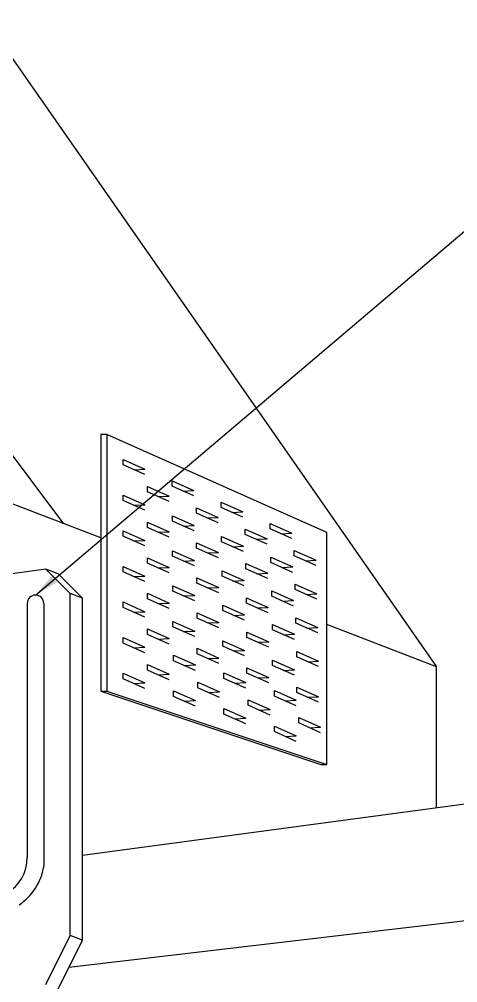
# Model space of a CAD drawing. Header units: inches. Extents: x -25328 to 8149, y -5530 to 4336.
# Drawn here: x -8537.7 to -8485, y 2073.1 to 2188.9 of the extents above; entities that cross this region are included whole.
import ezdxf

# ---------------------------------------------------------------- set-up
doc = ezdxf.new("R2010")
doc.units = ezdxf.units.IN
doc.header["$LTSCALE"] = 16
doc.header["$MEASUREMENT"] = 0
doc.layers.get('0').update_dxf_attribs({"linetype": 'CONTINUOUS'})
for name, color, linetype in [('BLOCK', 8, 'CONTINUOUS'), ('HATCH', 8, 'CONTINUOUS'), ('wall-external', 6, 'CONTINUOUS'), ('WALLS EXT', 6, 'CONTINUOUS')]:
    doc.layers.add(name, color=color, linetype=linetype)
doc.styles.add('PAYTAS RM', font='romans.shx', dxfattribs={"width": 0.7, "height": 4.5})
doc.dimstyles.new('DIM- PAYTAS', dxfattribs={"dimscale": 48, "dimtxt": 0.1, "dimasz": 0.0625, "dimexe": 0.125, "dimexo": 0.125, "dimgap": 0.125, "dimtad": 1, "dimdec": 1, "dimzin": 3, "dimdsep": 46, "dimlunit": 4, "dimtxsty": 'PAYTAS RM', "dimblk": 'ARCHTICK', "dimcen": 0.09, "dimdle": 0.125, "dimclrd": 5, "dimclre": 5, "dimclrt": 11, "dimadec": 0, "dimazin": 0, "dimtfac": 1, "dimtdec": 1, "dimtofl": 0, "dimtmove": 2, "dimatfit": 3, "dimfxl": 0, "dimfrac": 2, "dimtolj": 1, "dimtzin": 3, "dimarcsym": 0})

# ---------------------------------------------------------------- blocks, each defined once
blk = doc.blocks.new('_ArchTick')
at = {"color": 0, "linetype": 'ByBlock', "const_width": 0.15}
blk.add_lwpolyline([(-0.5, -0.5), (0.5, 0.5)], dxfattribs=at)

msp = doc.modelspace()

# ---------------------------------------------------------------- linework, layer by layer
at = {"layer": 'HATCH'}
for p, q in [((-8527.19196503, 2138.94432642), (-8527.19196503, 2108.11570189)), ((-8500.76742972, 2127.2000885), (-8527.19196503, 2138.94432642)), ((-8525.24253332, 2135.3077091), (-8525.24253332, 2135.96409883)), ((-8525.24253332, 2135.96409883), (-8522.6169744, 2134.79718376)), ((-8522.6169744, 2134.14079403), (-8525.24253332, 2135.3077091)), ((-8523.9510919, 2134.73373514), (-8522.6169744, 2134.79718376)), ((-8522.32698609, 2132.06957753), (-8522.32698609, 2132.72596726)), ((-8522.32698609, 2132.72596726), (-8519.70142717, 2131.55905218)), ((-8519.35425147, 2132.74288662), (-8519.35425147, 2133.39927635)), ((-8519.35425147, 2133.39927635), (-8516.72869255, 2132.23236128)), ((-8516.72869255, 2131.57597155), (-8519.35425147, 2132.74288662)), ((-8525.24253332, 2131.0259557), (-8525.24253332, 2131.68234543)), ((-8525.24253332, 2131.68234543), (-8522.6169744, 2130.51543035)), ((-8519.70142717, 2130.90266245), (-8522.32698609, 2132.06957753)), ((-8521.03554467, 2131.49560356), (-8519.70142717, 2131.55905218)), ((-8518.06281005, 2132.16891266), (-8516.72869255, 2132.23236128)), ((-8522.6169744, 2129.85904062), (-8525.24253332, 2131.0259557)), ((-8523.9510919, 2130.45198173), (-8522.6169744, 2130.51543035)), ((-8513.46596962, 2130.17806414), (-8513.46596962, 2130.83445387)), ((-8513.46596962, 2130.83445387), (-8510.8404107, 2129.66753879)), ((-8519.3210668, 2128.53870586), (-8519.3210668, 2129.19509558)), ((-8519.3210668, 2129.19509558), (-8516.69550788, 2128.02818051)), ((-8516.43870424, 2129.50475504), (-8516.43870424, 2130.16114477)), ((-8516.43870424, 2130.16114477), (-8513.81314532, 2128.9942297)), ((-8513.81314532, 2128.33783997), (-8516.43870424, 2129.50475504)), ((-8510.8404107, 2129.01114906), (-8513.46596962, 2130.17806414)), ((-8512.1745282, 2129.60409017), (-8510.8404107, 2129.66753879)), ((-8522.32698609, 2127.78782412), (-8522.32698609, 2128.44421385)), ((-8522.32698609, 2128.44421385), (-8519.70142717, 2127.27729878)), ((-8516.69550788, 2127.37179078), (-8519.3210668, 2128.53870586)), ((-8518.02962538, 2127.96473189), (-8516.69550788, 2128.02818051)), ((-8515.14726282, 2128.93078108), (-8513.81314532, 2128.9942297)), ((-8507.57768777, 2127.61324166), (-8507.57768777, 2128.26963139)), ((-8507.57768777, 2128.26963139), (-8504.95212885, 2127.10271631)), ((-8525.24253332, 2126.74420229), (-8525.24253332, 2127.40059202)), ((-8525.24253332, 2127.40059202), (-8522.6169744, 2126.23367695)), ((-8522.6169744, 2125.57728722), (-8525.24253332, 2126.74420229)), ((-8519.70142717, 2126.62090905), (-8522.32698609, 2127.78782412)), ((-8521.03554467, 2127.21385016), (-8519.70142717, 2127.27729878)), ((-8510.55042239, 2126.93993256), (-8510.55042239, 2127.59632229)), ((-8510.55042239, 2127.59632229), (-8507.92486347, 2126.42940722)), ((-8507.92486347, 2125.77301749), (-8510.55042239, 2126.93993256)), ((-8504.95212885, 2126.44632658), (-8507.57768777, 2127.61324166)), ((-8506.28624634, 2127.03926769), (-8504.95212885, 2127.10271631)), ((-8500.76742972, 2099.30752345), (-8500.76742972, 2127.2000885)), ((-8523.9510919, 2126.17022833), (-8522.6169744, 2126.23367695)), ((-8516.40551957, 2125.30057428), (-8516.40551957, 2125.95696401)), ((-8516.40551957, 2125.95696401), (-8513.77996065, 2124.79004893)), ((-8513.39960028, 2126.05145601), (-8513.39960028, 2126.70784574)), ((-8513.39960028, 2126.70784574), (-8510.77404136, 2125.54093067)), ((-8510.77404136, 2124.88454094), (-8513.39960028, 2126.05145601)), ((-8509.25898097, 2126.3659586), (-8507.92486347, 2126.42940722)), ((-8519.28855092, 2124.33582708), (-8519.28855092, 2124.99221681)), ((-8519.28855092, 2124.99221681), (-8516.66299201, 2123.82530173)), ((-8513.77996065, 2124.1336592), (-8516.40551957, 2125.30057428)), ((-8515.11407815, 2124.72660031), (-8513.77996065, 2124.79004893)), ((-8512.10815886, 2125.47748205), (-8510.77404136, 2125.54093067)), ((-8504.66214054, 2124.37511008), (-8504.66214054, 2125.03149981)), ((-8504.66214054, 2125.03149981), (-8502.03658162, 2123.86458473)), ((-8522.32698609, 2123.50607071), (-8522.32698609, 2124.16246044)), ((-8522.32698609, 2124.16246044), (-8519.70142717, 2122.99554537)), ((-8519.70142717, 2122.33915564), (-8522.32698609, 2123.50607071)), ((-8516.66299201, 2123.168912), (-8519.28855092, 2124.33582708)), ((-8517.9971095, 2123.76185311), (-8516.66299201, 2123.82530173)), ((-8510.48405305, 2122.81332444), (-8510.48405305, 2123.46971417)), ((-8510.48405305, 2123.46971417), (-8507.85849413, 2122.30279909)), ((-8507.47813376, 2123.56420617), (-8507.47813376, 2124.2205959)), ((-8507.47813376, 2124.2205959), (-8504.85257484, 2123.05368082)), ((-8504.85257484, 2122.39729109), (-8507.47813376, 2123.56420617)), ((-8502.03658162, 2123.208195), (-8504.66214054, 2124.37511008)), ((-8503.37069912, 2123.80113611), (-8502.03658162, 2123.86458473)), ((-8525.24253332, 2122.46244888), (-8525.24253332, 2123.11883861)), ((-8525.24253332, 2123.11883861), (-8522.6169744, 2121.95192354)), ((-8522.6169744, 2121.29553381), (-8525.24253332, 2122.46244888)), ((-8521.03554467, 2122.93209675), (-8519.70142717, 2122.99554537)), ((-8513.33456853, 2121.92745187), (-8513.33456853, 2122.5838416)), ((-8513.33456853, 2122.5838416), (-8510.70900961, 2121.41692652)), ((-8507.85849413, 2121.64640936), (-8510.48405305, 2122.81332444)), ((-8509.19261163, 2122.23935047), (-8507.85849413, 2122.30279909)), ((-8506.18669234, 2122.9902322), (-8504.85257484, 2123.05368082)), ((-8523.9510919, 2121.88847492), (-8522.6169744, 2121.95192354)), ((-8516.3730037, 2121.0976955), (-8516.3730037, 2121.75408523)), ((-8516.3730037, 2121.75408523), (-8513.74744478, 2120.58717016)), ((-8513.74744478, 2119.93078043), (-8516.3730037, 2121.0976955)), ((-8510.70900961, 2120.76053679), (-8513.33456853, 2121.92745187)), ((-8512.04312711, 2121.3534779), (-8510.70900961, 2121.41692652)), ((-8504.56258653, 2120.32607459), (-8504.56258653, 2120.98246432)), ((-8504.56258653, 2120.98246432), (-8501.93702761, 2119.81554925)), ((-8522.32698609, 2119.22431731), (-8522.32698609, 2119.88070704)), ((-8522.32698609, 2119.88070704), (-8519.70142717, 2118.71379196)), ((-8519.25674962, 2120.13423692), (-8519.25674962, 2120.79062665)), ((-8519.25674962, 2120.79062665), (-8516.6311907, 2119.62371157)), ((-8516.6311907, 2118.96732184), (-8519.25674962, 2120.13423692)), ((-8515.08156228, 2120.52372154), (-8513.74744478, 2120.58717016)), ((-8507.38058613, 2119.51907666), (-8507.38058613, 2120.17546639)), ((-8507.38058613, 2120.17546639), (-8504.75502721, 2119.00855131)), ((-8501.93702761, 2119.15915952), (-8504.56258653, 2120.32607459)), ((-8503.27114511, 2119.75210063), (-8501.93702761, 2119.81554925)), ((-8525.24253332, 2118.18069548), (-8525.24253332, 2118.83708521)), ((-8525.24253332, 2118.83708521), (-8522.6169744, 2117.67017013)), ((-8519.70142717, 2118.05740223), (-8522.32698609, 2119.22431731)), ((-8521.03554467, 2118.65034334), (-8519.70142717, 2118.71379196)), ((-8517.96530819, 2119.56026295), (-8516.6311907, 2119.62371157)), ((-8510.4190213, 2118.68932029), (-8510.4190213, 2119.34571002)), ((-8510.4190213, 2119.34571002), (-8507.79346238, 2118.17879495)), ((-8507.79346238, 2117.52240522), (-8510.4190213, 2118.68932029)), ((-8504.75502721, 2118.35216158), (-8507.38058613, 2119.51907666)), ((-8506.08914471, 2118.94510269), (-8504.75502721, 2119.00855131)), ((-8522.6169744, 2117.0137804), (-8525.24253332, 2118.18069548)), ((-8523.9510919, 2117.60672151), (-8522.6169744, 2117.67017013)), ((-8516.34120239, 2116.89610534), (-8516.34120239, 2117.55249507)), ((-8516.34120239, 2117.55249507), (-8513.71564347, 2116.38557999)), ((-8513.27096591, 2117.80602495), (-8513.27096591, 2118.46241468)), ((-8513.27096591, 2118.46241468), (-8510.64540699, 2117.2954996)), ((-8510.64540699, 2116.63910987), (-8513.27096591, 2117.80602495)), ((-8509.12757988, 2118.11534633), (-8507.79346238, 2118.17879495)), ((-8519.25674962, 2115.85248351), (-8519.25674962, 2116.50887324)), ((-8519.25674962, 2116.50887324), (-8516.6311907, 2115.34195816)), ((-8513.71564347, 2115.72919026), (-8516.34120239, 2116.89610534)), ((-8515.04976097, 2116.32213137), (-8513.71564347, 2116.38557999)), ((-8511.97952449, 2117.23205098), (-8510.64540699, 2117.2954996)), ((-8504.4650389, 2116.28094508), (-8504.4650389, 2116.93733481)), ((-8504.4650389, 2116.93733481), (-8501.83947999, 2115.77041973)), ((-8522.32698609, 2114.9425639), (-8522.32698609, 2115.59895363)), ((-8522.32698609, 2115.59895363), (-8519.70142717, 2114.43203855)), ((-8516.6311907, 2114.68556843), (-8519.25674962, 2115.85248351)), ((-8517.96530819, 2115.27850954), (-8516.6311907, 2115.34195816)), ((-8510.35541868, 2114.56789337), (-8510.35541868, 2115.2242831)), ((-8510.35541868, 2115.2242831), (-8507.72985976, 2114.05736803)), ((-8507.2851822, 2115.47781298), (-8507.2851822, 2116.13420271)), ((-8507.2851822, 2116.13420271), (-8504.65962329, 2114.96728764)), ((-8504.65962329, 2114.31089791), (-8507.2851822, 2115.47781298)), ((-8501.83947999, 2115.11403), (-8504.4650389, 2116.28094508)), ((-8503.17359748, 2115.70697111), (-8501.83947999, 2115.77041973)), ((-8525.24253332, 2113.89894207), (-8525.24253332, 2114.5553318)), ((-8525.24253332, 2114.5553318), (-8522.6169744, 2113.38841672)), ((-8519.70142717, 2113.77564882), (-8522.32698609, 2114.9425639)), ((-8521.03554467, 2114.36858993), (-8519.70142717, 2114.43203855)), ((-8513.27096591, 2113.52427154), (-8513.27096591, 2114.18066127)), ((-8513.27096591, 2114.18066127), (-8510.64540699, 2113.0137462)), ((-8507.72985976, 2113.4009783), (-8510.35541868, 2114.56789337)), ((-8509.06397726, 2113.99391941), (-8507.72985976, 2114.05736803)), ((-8505.99374078, 2114.90383902), (-8504.65962329, 2114.96728764)), ((-8522.6169744, 2112.732027), (-8525.24253332, 2113.89894207)), ((-8523.9510919, 2113.32496811), (-8522.6169744, 2113.38841672)), ((-8516.34120239, 2112.61435193), (-8516.34120239, 2113.27074166)), ((-8516.34120239, 2113.27074166), (-8513.71564347, 2112.10382659)), ((-8510.64540699, 2112.35735647), (-8513.27096591, 2113.52427154)), ((-8511.97952449, 2112.95029758), (-8510.64540699, 2113.0137462)), ((-8504.36963498, 2112.2396814), (-8504.36963498, 2112.89607113)), ((-8504.36963498, 2112.89607113), (-8501.74407606, 2111.72915606)), ((-8519.18014573, 2111.77817943), (-8519.18014573, 2112.43456916)), ((-8519.18014573, 2112.43456916), (-8516.55458681, 2111.26765408)), ((-8516.55458681, 2110.61126435), (-8519.18014573, 2111.77817943)), ((-8513.71564347, 2111.44743686), (-8516.34120239, 2112.61435193)), ((-8515.04976097, 2112.04037797), (-8513.71564347, 2112.10382659)), ((-8507.2851822, 2111.19605957), (-8507.2851822, 2111.8524493)), ((-8507.2851822, 2111.8524493), (-8504.65962329, 2110.68553423)), ((-8501.74407606, 2111.07276633), (-8504.36963498, 2112.2396814)), ((-8503.07819356, 2111.66570744), (-8501.74407606, 2111.72915606)), ((-8522.32698609, 2110.66081049), (-8522.32698609, 2111.31720022)), ((-8522.32698609, 2111.31720022), (-8519.70142717, 2110.15028515)), ((-8519.70142717, 2109.49389542), (-8522.32698609, 2110.66081049)), ((-8517.88870431, 2111.20420546), (-8516.55458681, 2111.26765408)), ((-8510.35541868, 2110.28613996), (-8510.35541868, 2110.94252969)), ((-8510.35541868, 2110.94252969), (-8507.72985976, 2109.77561462)), ((-8504.65962329, 2110.0291445), (-8507.2851822, 2111.19605957)), ((-8505.99374078, 2110.62208561), (-8504.65962329, 2110.68553423)), ((-8525.24253332, 2109.61718866), (-8525.24253332, 2110.27357839)), ((-8525.24253332, 2110.27357839), (-8522.6169744, 2109.10666332)), ((-8522.6169744, 2108.45027359), (-8525.24253332, 2109.61718866)), ((-8521.03554467, 2110.08683653), (-8519.70142717, 2110.15028515)), ((-8513.11775813, 2109.65741678), (-8513.11775813, 2110.31380651)), ((-8513.11775813, 2110.31380651), (-8510.49219921, 2109.14689144)), ((-8510.49219921, 2108.49050171), (-8513.11775813, 2109.65741678)), ((-8507.72985976, 2109.11922489), (-8510.35541868, 2110.28613996)), ((-8509.06397726, 2109.712166), (-8507.72985976, 2109.77561462)), ((-8523.9510919, 2109.0432147), (-8522.6169744, 2109.10666332)), ((-8516.2645985, 2108.54004785), (-8516.2645985, 2109.19643758)), ((-8516.2645985, 2109.19643758), (-8513.63903958, 2108.0295225)), ((-8513.63903958, 2107.37313277), (-8516.2645985, 2108.54004785)), ((-8511.82631671, 2109.08344282), (-8510.49219921, 2109.14689144)), ((-8507.05537054, 2107.53665414), (-8507.05537054, 2108.19304387)), ((-8507.05537054, 2108.19304387), (-8504.42981162, 2107.02612879)), ((-8504.36963498, 2107.957928), (-8504.36963498, 2108.61431773)), ((-8504.36963498, 2108.61431773), (-8501.74407606, 2107.44740265)), ((-8527.19196503, 2108.11570189), (-8500.76742972, 2099.30752345)), ((-8519.18014573, 2107.49642602), (-8519.18014573, 2108.15281575)), ((-8519.18014573, 2108.15281575), (-8516.55458681, 2106.98590067)), ((-8516.55458681, 2106.32951094), (-8519.18014573, 2107.49642602)), ((-8514.97315708, 2107.96607388), (-8513.63903958, 2108.0295225)), ((-8510.20221091, 2106.4192852), (-8510.20221091, 2107.07567493)), ((-8510.20221091, 2107.07567493), (-8507.57665199, 2105.90875986)), ((-8504.42981162, 2106.36973906), (-8507.05537054, 2107.53665414)), ((-8501.74407606, 2106.79101292), (-8504.36963498, 2107.957928)), ((-8503.07819356, 2107.38395403), (-8501.74407606, 2107.44740265)), ((-8517.88870431, 2106.92245205), (-8516.55458681, 2106.98590067)), ((-8513.11775813, 2105.37566337), (-8513.11775813, 2106.0320531)), ((-8513.11775813, 2106.0320531), (-8510.49219921, 2104.86513803)), ((-8507.57665199, 2105.25237013), (-8510.20221091, 2106.4192852)), ((-8508.91076948, 2105.84531124), (-8507.57665199, 2105.90875986)), ((-8505.76392912, 2106.96268017), (-8504.42981162, 2107.02612879)), ((-8510.49219921, 2104.2087483), (-8513.11775813, 2105.37566337)), ((-8511.82631671, 2104.80168941), (-8510.49219921, 2104.86513803)), ((-8504.13982331, 2104.29852256), (-8504.13982331, 2104.95491229)), ((-8504.13982331, 2104.95491229), (-8501.51426439, 2103.78799721)), ((-8507.05537054, 2103.25490073), (-8507.05537054, 2103.91129046)), ((-8507.05537054, 2103.91129046), (-8504.42981162, 2102.74437538)), ((-8501.51426439, 2103.13160748), (-8504.13982331, 2104.29852256)), ((-8502.84838189, 2103.72454859), (-8501.51426439, 2103.78799721)), ((-8504.42981162, 2102.08798565), (-8507.05537054, 2103.25490073)), ((-8505.76392912, 2102.68092676), (-8504.42981162, 2102.74437538))]:
    msp.add_line(p, q, dxfattribs=at)
for points in [[(-8527.19196503, 2138.94432642), (-8527.91462395, 2138.94432642), (-8527.91462395, 2108.11570189), (-8501.49008864, 2099.30752345), (-8500.76742972, 2099.30752345)], [(-8527.91462395, 2108.11570189), (-8527.19196503, 2108.11570189)]]:
    msp.add_lwpolyline(points, dxfattribs=at)
at = {"layer": 'wall-external', "color": 1}
for p, q in [((-8541.87226242, 2188.85733756), (-8487.55516206, 2111.05176137)), ((-8532.37947396, 2128.24464813), (-8562.42467878, 2168.30492121)), ((-8527.91462395, 2126.53210292), (-8594.72133305, 2152.15659408)), ((-8487.55516206, 2111.05176137), (-8500.76742972, 2116.11948047)), ((-8487.55516206, 2094.11644922), (-8487.55516206, 2111.05176137)), ((-8530.12802451, 2088.41080786), (-8481.6830431, 2094.90343424)), ((-8531.75567734, 2074.93672153), (-8474.34289441, 2081.69116658))]:
    msp.add_line(p, q, dxfattribs=at)
at = {"layer": 'WALLS EXT', "color": 6}
for p, q in [((-8534.53211373, 2122.79599929), (-8544.83531675, 2121.32411314)), ((-8531.59605425, 2119.85993981), (-8534.53211373, 2122.79599929)), ((-8533.06408399, 2122.23291939), (-8534.53211373, 2122.79599929)), ((-8531.59605425, 2119.85993981), (-8534.53211373, 2122.79599929)), ((-8530.12802451, 2119.29685991), (-8533.06408399, 2122.23291939)), ((-8530.12802451, 2119.29685991), (-8531.59605425, 2119.85993981)), ((-8531.59605425, 2078.7551071), (-8531.59605425, 2119.85993981)), ((-8536.76977384, 2118.667078), (-8536.79155054, 2088.11559327)), ((-8534.77747398, 2118.667078), (-8534.78408158, 2087.04830941)), ((-8530.12802451, 2078.1920272), (-8530.12802451, 2119.29685991)), ((-8534.53211373, 2072.88298814), (-8531.59605425, 2078.7551071)), ((-8533.06408399, 2072.31990824), (-8530.12802451, 2078.1920272)), ((-8530.12802451, 2078.1920272), (-8531.59605425, 2078.7551071))]:
    msp.add_line(p, q, dxfattribs=at)
for centre, radius, start, end in [((-8535.77362391, 2118.667078), 0.99614993, 0, 180), ((-8541.40228976, 2087.96366221), 4.61324173, 298.2184348447, 1.887302599), ((-8541.47001921, 2088.09835692), 6.76789197, 303.6218248201, 351.0744263829)]:
    msp.add_arc(centre, radius, start, end, dxfattribs=at)

# ---------------------------------------------------------------- leaders
at = {"layer": 'BLOCK', "linetype": 'Continuous'}
msp.add_leader([(-8535.77362391, 2119.66322793), (-8482.04383809, 2165.26226588), (-8475.44361625, 2165.26226588)], dimstyle='DIM- PAYTAS', override={"dimtad": 0}, dxfattribs=at)

doc.saveas('drawing.dxf')
